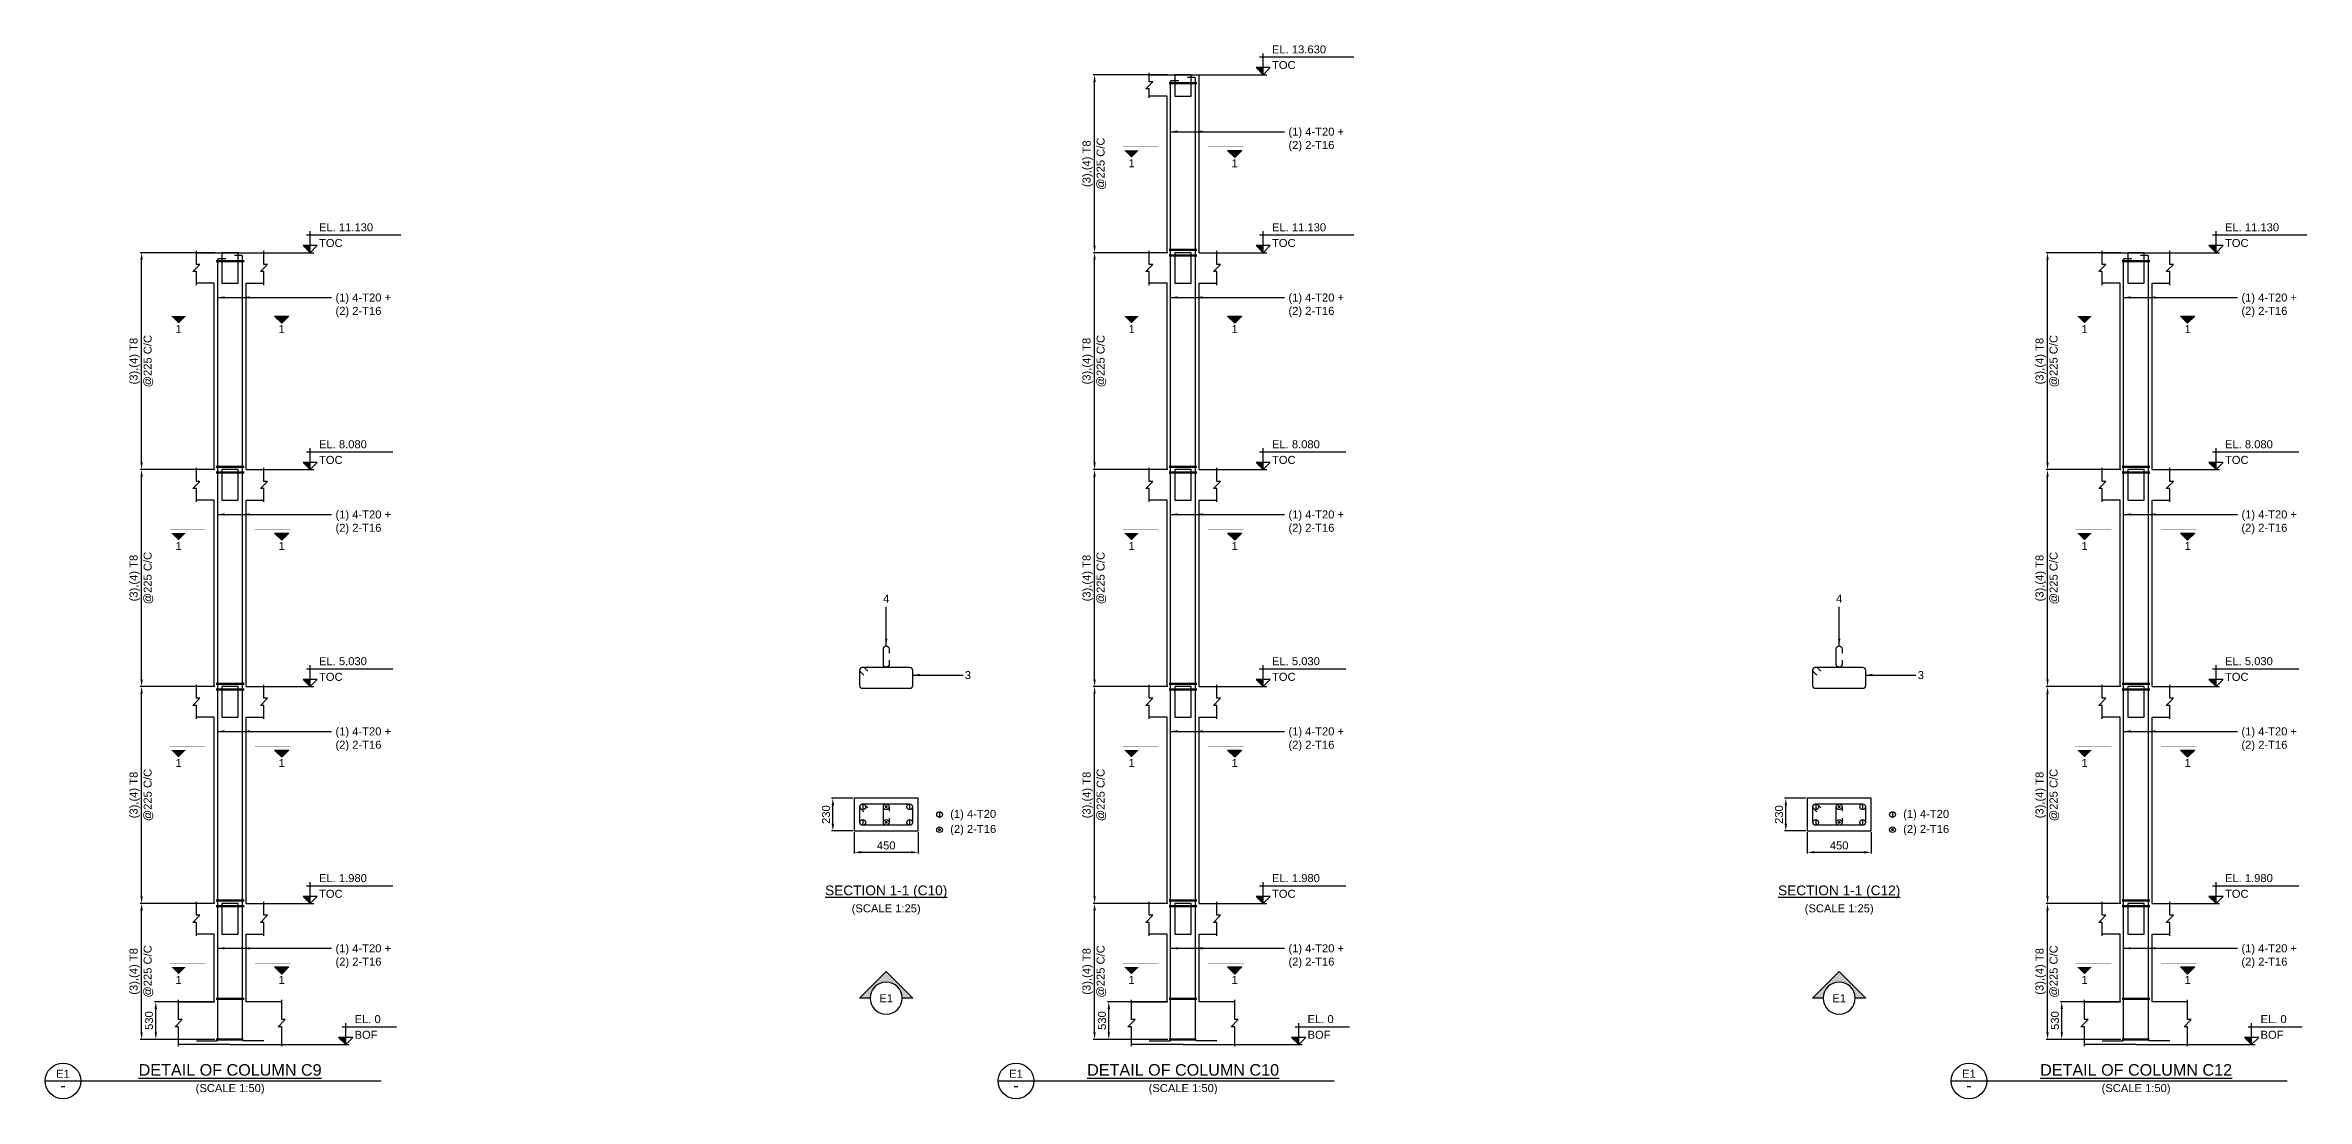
# Model space of a CAD drawing. Header units: inches. Extents: x 16610 to 272800, y -1525 to 29078.
# Drawn here: x 209200 to 272800, y -1525 to 28078 of the extents above; entities that cross this region are included whole.
import ezdxf
from ezdxf.enums import TextEntityAlignment as Align

# ---------------------------------------------------------------- set-up
doc = ezdxf.new("R2010")
doc.units = ezdxf.units.IN
doc.header["$MEASUREMENT"] = 0
doc.linetypes.add('SCHidden', pattern=[1000, 500, -500])
for name, color, linetype in [('colSectionMarkLayer', 5, 'Continuous'), ('Concrete Line', 2, 'Continuous'), ('Dim', 31, 'Continuous'), ('Hatch', 25, 'Continuous'), ('Labels', 4, 'Continuous'), ('Link', 225, 'Continuous'), ('Reinforcement', 130, 'Continuous'), ('Text', 31, 'Continuous'), ('Text_Scale', 31, 'Continuous')]:
    doc.layers.add(name, color=color, linetype=linetype)
doc.styles.add('SC-BBS1', font='SansSerif')
doc.styles.get("Standard").update_dxf_attribs({"font": 'txt.shx'})
doc.dimstyles.new('ColumnSch', dxfattribs={"dimtxt": 225, "dimasz": 200, "dimexe": 38, "dimexo": 38, "dimgap": 80, "dimtad": 1, "dimtoh": 1, "dimdec": 0, "dimzin": 0, "dimdsep": 46, "dimtxsty": 'SC-BBS1', "dimcen": 0.09, "dimclrd": 8, "dimclre": 8, "dimclrt": 31, "dimadec": 0, "dimazin": 0, "dimtfac": 1, "dimtdec": 0, "dimtix": 1, "dimtofl": 0, "dimtmove": 0, "dimatfit": 3, "dimfxl": 1, "dimtolj": 1, "dimtzin": 0, "dimarcsym": 0})
doc.dimstyles.get("Standard").update_dxf_attribs({"dimtxt": 0.18, "dimasz": 200, "dimexe": 0.18, "dimexo": 0.0625, "dimgap": 0.09, "dimtad": 0, "dimtih": 1, "dimtoh": 1, "dimdec": 4, "dimzin": 0, "dimdsep": 46, "dimtxsty": 'Standard', "dimcen": 0.09, "dimadec": 0, "dimazin": 0, "dimtfac": 1, "dimtdec": 4, "dimtofl": 0, "dimtmove": 0, "dimatfit": 3, "dimfxl": 1, "dimtolj": 1, "dimtzin": 0, "dimarcsym": 0})

# ---------------------------------------------------------------- blocks, each defined once
blk = doc.blocks.new('*D51')
at = {"color": 8, "linetype": 'ByBlock', "lineweight": -2}
for p, q in [((213972, 3962), (211872, 3962)), ((211910, 344), (211910, 3762)), ((213972, 144), (211872, 144))]:
    blk.add_line(p, q, dxfattribs=at)
at = {"color": 8}
for points in [[(211910, 3962), (211943, 3762), (211877, 3762)], [(211910, 144), (211877, 344), (211943, 344)]]:
    blk.add_solid(points, dxfattribs=at)
at = {"layer": 'DEFPOINTS', "color": 31}
for p in [(214010, 3962), (211910, 144), (214010, 144)]:
    blk.add_point(p, dxfattribs=at)
at = {"color": 31, "char_height": 225, "attachment_point": 5, "rotation": 90, "style": 'SC-BBS1'}
for s, insert in [('\\A1;(3),(4) T8', (211718, 2053)), ('\\A1;@225 C/C', (212102, 2053))]:
    blk.add_mtext(s, dxfattribs=dict(at, insert=insert))
blk = doc.blocks.new('*D52')
at = {"color": 8, "linetype": 'ByBlock', "lineweight": -2}
for p, q in [((213972, 1200), (212272, 1200)), ((212310, 344), (212310, 1000)), ((213972, 144), (212272, 144))]:
    blk.add_line(p, q, dxfattribs=at)
at = {"color": 8}
for points in [[(212310, 1200), (212343, 1000), (212277, 1000)], [(212310, 144), (212277, 344), (212343, 344)]]:
    blk.add_solid(points, dxfattribs=at)
at = {"layer": 'DEFPOINTS', "color": 31}
for p in [(214010, 1200), (212310, 144), (214010, 144)]:
    blk.add_point(p, dxfattribs=at)
at = {"color": 31, "insert": (212118, 672), "char_height": 225, "attachment_point": 5, "rotation": 90, "style": 'SC-BBS1'}
blk.add_mtext('\\A1;530', dxfattribs=at)
blk = doc.blocks.new('*D53')
at = {"color": 8, "linetype": 'ByBlock', "lineweight": -2}
for p, q in [((213972, 10058), (211872, 10058)), ((211910, 4162), (211910, 9858)), ((213972, 3962), (211872, 3962))]:
    blk.add_line(p, q, dxfattribs=at)
at = {"color": 8}
for points in [[(211910, 10058), (211943, 9858), (211877, 9858)], [(211910, 3962), (211877, 4162), (211943, 4162)]]:
    blk.add_solid(points, dxfattribs=at)
at = {"layer": 'DEFPOINTS', "color": 31}
for p in [(214010, 10058), (211910, 3962), (214010, 3962)]:
    blk.add_point(p, dxfattribs=at)
at = {"color": 31, "char_height": 225, "attachment_point": 5, "rotation": 90, "style": 'SC-BBS1'}
for s, insert in [('\\A1;(3),(4) T8', (211718, 7010)), ('\\A1;@225 C/C', (212102, 7010))]:
    blk.add_mtext(s, dxfattribs=dict(at, insert=insert))
blk = doc.blocks.new('*D54')
at = {"color": 8, "linetype": 'ByBlock', "lineweight": -2}
for p, q in [((213972, 16154), (211872, 16154)), ((211910, 10258), (211910, 15954)), ((213972, 10058), (211872, 10058))]:
    blk.add_line(p, q, dxfattribs=at)
at = {"color": 8}
for points in [[(211910, 16154), (211943, 15954), (211877, 15954)], [(211910, 10058), (211877, 10258), (211943, 10258)]]:
    blk.add_solid(points, dxfattribs=at)
at = {"layer": 'DEFPOINTS', "color": 31}
for p in [(214010, 16154), (211910, 10058), (214010, 10058)]:
    blk.add_point(p, dxfattribs=at)
at = {"color": 31, "char_height": 225, "attachment_point": 5, "rotation": 90, "style": 'SC-BBS1'}
for s, insert in [('\\A1;(3),(4) T8', (211718, 13106)), ('\\A1;@225 C/C', (212102, 13106))]:
    blk.add_mtext(s, dxfattribs=dict(at, insert=insert))
blk = doc.blocks.new('*D55')
at = {"color": 8, "linetype": 'ByBlock', "lineweight": -2}
for p, q in [((213972, 22250), (211872, 22250)), ((211910, 16354), (211910, 22050)), ((213972, 16154), (211872, 16154))]:
    blk.add_line(p, q, dxfattribs=at)
at = {"color": 8}
for points in [[(211910, 22250), (211943, 22050), (211877, 22050)], [(211910, 16154), (211877, 16354), (211943, 16354)]]:
    blk.add_solid(points, dxfattribs=at)
at = {"layer": 'DEFPOINTS', "color": 31}
for p in [(214010, 22250), (211910, 16154), (214010, 16154)]:
    blk.add_point(p, dxfattribs=at)
at = {"color": 31, "char_height": 225, "attachment_point": 5, "rotation": 90, "style": 'SC-BBS1'}
for s, insert in [('\\A1;(3),(4) T8', (211718, 19202)), ('\\A1;@225 C/C', (212102, 19202))]:
    blk.add_mtext(s, dxfattribs=dict(at, insert=insert))
blk = doc.blocks.new('*D58')
at = {"color": 8, "linetype": 'ByBlock', "lineweight": -2}
for p, q in [((240772, 3962), (238672, 3962)), ((238710, 344), (238710, 3762)), ((240772, 144), (238672, 144))]:
    blk.add_line(p, q, dxfattribs=at)
at = {"color": 8}
for points in [[(238710, 3962), (238743, 3762), (238677, 3762)], [(238710, 144), (238677, 344), (238743, 344)]]:
    blk.add_solid(points, dxfattribs=at)
at = {"layer": 'DEFPOINTS', "color": 31}
for p in [(240810, 3962), (238710, 144), (240810, 144)]:
    blk.add_point(p, dxfattribs=at)
at = {"color": 31, "char_height": 225, "attachment_point": 5, "rotation": 90, "style": 'SC-BBS1'}
for s, insert in [('\\A1;(3),(4) T8', (238518, 2053)), ('\\A1;@225 C/C', (238902, 2053))]:
    blk.add_mtext(s, dxfattribs=dict(at, insert=insert))
blk = doc.blocks.new('*D59')
at = {"color": 8, "linetype": 'ByBlock', "lineweight": -2}
for p, q in [((240772, 1200), (239072, 1200)), ((239110, 344), (239110, 1000)), ((240772, 144), (239072, 144))]:
    blk.add_line(p, q, dxfattribs=at)
at = {"color": 8}
for points in [[(239110, 1200), (239143, 1000), (239077, 1000)], [(239110, 144), (239077, 344), (239143, 344)]]:
    blk.add_solid(points, dxfattribs=at)
at = {"layer": 'DEFPOINTS', "color": 31}
for p in [(240810, 1200), (239110, 144), (240810, 144)]:
    blk.add_point(p, dxfattribs=at)
at = {"color": 31, "insert": (238918, 672), "char_height": 225, "attachment_point": 5, "rotation": 90, "style": 'SC-BBS1'}
blk.add_mtext('\\A1;530', dxfattribs=at)
blk = doc.blocks.new('*D60')
at = {"color": 8, "linetype": 'ByBlock', "lineweight": -2}
for p, q in [((240772, 10058), (238672, 10058)), ((238710, 4162), (238710, 9858)), ((240772, 3962), (238672, 3962))]:
    blk.add_line(p, q, dxfattribs=at)
at = {"color": 8}
for points in [[(238710, 10058), (238743, 9858), (238677, 9858)], [(238710, 3962), (238677, 4162), (238743, 4162)]]:
    blk.add_solid(points, dxfattribs=at)
at = {"layer": 'DEFPOINTS', "color": 31}
for p in [(240810, 10058), (238710, 3962), (240810, 3962)]:
    blk.add_point(p, dxfattribs=at)
at = {"color": 31, "char_height": 225, "attachment_point": 5, "rotation": 90, "style": 'SC-BBS1'}
for s, insert in [('\\A1;(3),(4) T8', (238518, 7010)), ('\\A1;@225 C/C', (238902, 7010))]:
    blk.add_mtext(s, dxfattribs=dict(at, insert=insert))
blk = doc.blocks.new('*D61')
at = {"color": 8, "linetype": 'ByBlock', "lineweight": -2}
for p, q in [((240772, 16154), (238672, 16154)), ((238710, 10258), (238710, 15954)), ((240772, 10058), (238672, 10058))]:
    blk.add_line(p, q, dxfattribs=at)
at = {"color": 8}
for points in [[(238710, 16154), (238743, 15954), (238677, 15954)], [(238710, 10058), (238677, 10258), (238743, 10258)]]:
    blk.add_solid(points, dxfattribs=at)
at = {"layer": 'DEFPOINTS', "color": 31}
for p in [(240810, 16154), (238710, 10058), (240810, 10058)]:
    blk.add_point(p, dxfattribs=at)
at = {"color": 31, "char_height": 225, "attachment_point": 5, "rotation": 90, "style": 'SC-BBS1'}
for s, insert in [('\\A1;(3),(4) T8', (238518, 13106)), ('\\A1;@225 C/C', (238902, 13106))]:
    blk.add_mtext(s, dxfattribs=dict(at, insert=insert))
blk = doc.blocks.new('*D62')
at = {"color": 8, "linetype": 'ByBlock', "lineweight": -2}
for p, q in [((240772, 22250), (238672, 22250)), ((238710, 16354), (238710, 22050)), ((240772, 16154), (238672, 16154))]:
    blk.add_line(p, q, dxfattribs=at)
at = {"color": 8}
for points in [[(238710, 22250), (238743, 22050), (238677, 22050)], [(238710, 16154), (238677, 16354), (238743, 16354)]]:
    blk.add_solid(points, dxfattribs=at)
at = {"layer": 'DEFPOINTS', "color": 31}
for p in [(240810, 22250), (238710, 16154), (240810, 16154)]:
    blk.add_point(p, dxfattribs=at)
at = {"color": 31, "char_height": 225, "attachment_point": 5, "rotation": 90, "style": 'SC-BBS1'}
for s, insert in [('\\A1;(3),(4) T8', (238518, 19202)), ('\\A1;@225 C/C', (238902, 19202))]:
    blk.add_mtext(s, dxfattribs=dict(at, insert=insert))
blk = doc.blocks.new('*D63')
at = {"color": 8, "linetype": 'ByBlock', "lineweight": -2}
for p, q in [((240772, 27250), (238672, 27250)), ((238710, 22450), (238710, 27050)), ((240772, 22250), (238672, 22250))]:
    blk.add_line(p, q, dxfattribs=at)
at = {"color": 8}
for points in [[(238710, 27250), (238743, 27050), (238677, 27050)], [(238710, 22250), (238677, 22450), (238743, 22450)]]:
    blk.add_solid(points, dxfattribs=at)
at = {"layer": 'DEFPOINTS', "color": 31}
for p in [(240810, 27250), (238710, 22250), (240810, 22250)]:
    blk.add_point(p, dxfattribs=at)
at = {"color": 31, "char_height": 225, "attachment_point": 5, "rotation": 90, "style": 'SC-BBS1'}
for s, insert in [('\\A1;@225 C/C', (238902, 24750)), ('\\A1;(3),(4) T8', (238518, 24750))]:
    blk.add_mtext(s, dxfattribs=dict(at, insert=insert))
blk = doc.blocks.new('*D64')
at = {"color": 8, "linetype": 'ByBlock', "lineweight": -2}
for p, q in [((231950, 5962), (231950, 5362)), ((233750, 5962), (233750, 5362)), ((232150, 5400), (233550, 5400))]:
    blk.add_line(p, q, dxfattribs=at)
at = {"color": 8}
for points in [[(231950, 5400), (232150, 5433), (232150, 5367)], [(233750, 5400), (233550, 5367), (233550, 5433)]]:
    blk.add_solid(points, dxfattribs=at)
at = {"layer": 'DEFPOINTS', "color": 31}
for p in [(231950, 6000), (233750, 6000), (231950, 5400)]:
    blk.add_point(p, dxfattribs=at)
at = {"color": 31, "insert": (232850, 5592), "char_height": 225, "attachment_point": 5, "style": 'SC-BBS1'}
blk.add_mtext('\\A1;450', dxfattribs=at)
blk = doc.blocks.new('*D65')
at = {"color": 8, "linetype": 'ByBlock', "lineweight": -2}
for p, q in [((231912, 6920), (231312, 6920)), ((231350, 6200), (231350, 6720)), ((231912, 6000), (231312, 6000))]:
    blk.add_line(p, q, dxfattribs=at)
at = {"color": 8}
for points in [[(231350, 6920), (231383, 6720), (231317, 6720)], [(231350, 6000), (231317, 6200), (231383, 6200)]]:
    blk.add_solid(points, dxfattribs=at)
at = {"layer": 'DEFPOINTS', "color": 31}
for p in [(231950, 6920), (231350, 6000), (231950, 6000)]:
    blk.add_point(p, dxfattribs=at)
at = {"color": 31, "insert": (231158, 6460), "char_height": 225, "attachment_point": 5, "rotation": 90, "style": 'SC-BBS1'}
blk.add_mtext('\\A1;230', dxfattribs=at)
blk = doc.blocks.new('*D66')
at = {"color": 8, "linetype": 'ByBlock', "lineweight": -2}
for p, q in [((267572, 3962), (265472, 3962)), ((265510, 344), (265510, 3762)), ((267572, 144), (265472, 144))]:
    blk.add_line(p, q, dxfattribs=at)
at = {"color": 8}
for points in [[(265510, 3962), (265543, 3762), (265477, 3762)], [(265510, 144), (265477, 344), (265543, 344)]]:
    blk.add_solid(points, dxfattribs=at)
at = {"layer": 'DEFPOINTS', "color": 31}
for p in [(267610, 3962), (265510, 144), (267610, 144)]:
    blk.add_point(p, dxfattribs=at)
at = {"color": 31, "char_height": 225, "attachment_point": 5, "rotation": 90, "style": 'SC-BBS1'}
for s, insert in [('\\A1;(3),(4) T8', (265318, 2053)), ('\\A1;@225 C/C', (265702, 2053))]:
    blk.add_mtext(s, dxfattribs=dict(at, insert=insert))
blk = doc.blocks.new('*D67')
at = {"color": 8, "linetype": 'ByBlock', "lineweight": -2}
for p, q in [((267572, 1200), (265872, 1200)), ((265910, 344), (265910, 1000)), ((267572, 144), (265872, 144))]:
    blk.add_line(p, q, dxfattribs=at)
at = {"color": 8}
for points in [[(265910, 1200), (265943, 1000), (265877, 1000)], [(265910, 144), (265877, 344), (265943, 344)]]:
    blk.add_solid(points, dxfattribs=at)
at = {"layer": 'DEFPOINTS', "color": 31}
for p in [(267610, 1200), (265910, 144), (267610, 144)]:
    blk.add_point(p, dxfattribs=at)
at = {"color": 31, "insert": (265718, 672), "char_height": 225, "attachment_point": 5, "rotation": 90, "style": 'SC-BBS1'}
blk.add_mtext('\\A1;530', dxfattribs=at)
blk = doc.blocks.new('*D68')
at = {"color": 8, "linetype": 'ByBlock', "lineweight": -2}
for p, q in [((267572, 10058), (265472, 10058)), ((265510, 4162), (265510, 9858)), ((267572, 3962), (265472, 3962))]:
    blk.add_line(p, q, dxfattribs=at)
at = {"color": 8}
for points in [[(265510, 10058), (265543, 9858), (265477, 9858)], [(265510, 3962), (265477, 4162), (265543, 4162)]]:
    blk.add_solid(points, dxfattribs=at)
at = {"layer": 'DEFPOINTS', "color": 31}
for p in [(267610, 10058), (265510, 3962), (267610, 3962)]:
    blk.add_point(p, dxfattribs=at)
at = {"color": 31, "char_height": 225, "attachment_point": 5, "rotation": 90, "style": 'SC-BBS1'}
for s, insert in [('\\A1;(3),(4) T8', (265318, 7010)), ('\\A1;@225 C/C', (265702, 7010))]:
    blk.add_mtext(s, dxfattribs=dict(at, insert=insert))
blk = doc.blocks.new('*D69')
at = {"color": 8, "linetype": 'ByBlock', "lineweight": -2}
for p, q in [((267572, 16154), (265472, 16154)), ((265510, 10258), (265510, 15954)), ((267572, 10058), (265472, 10058))]:
    blk.add_line(p, q, dxfattribs=at)
at = {"color": 8}
for points in [[(265510, 16154), (265543, 15954), (265477, 15954)], [(265510, 10058), (265477, 10258), (265543, 10258)]]:
    blk.add_solid(points, dxfattribs=at)
at = {"layer": 'DEFPOINTS', "color": 31}
for p in [(267610, 16154), (265510, 10058), (267610, 10058)]:
    blk.add_point(p, dxfattribs=at)
at = {"color": 31, "char_height": 225, "attachment_point": 5, "rotation": 90, "style": 'SC-BBS1'}
for s, insert in [('\\A1;(3),(4) T8', (265318, 13106)), ('\\A1;@225 C/C', (265702, 13106))]:
    blk.add_mtext(s, dxfattribs=dict(at, insert=insert))
blk = doc.blocks.new('*D70')
at = {"color": 8, "linetype": 'ByBlock', "lineweight": -2}
for p, q in [((267572, 22250), (265472, 22250)), ((265510, 16354), (265510, 22050)), ((267572, 16154), (265472, 16154))]:
    blk.add_line(p, q, dxfattribs=at)
at = {"color": 8}
for points in [[(265510, 22250), (265543, 22050), (265477, 22050)], [(265510, 16154), (265477, 16354), (265543, 16354)]]:
    blk.add_solid(points, dxfattribs=at)
at = {"layer": 'DEFPOINTS', "color": 31}
for p in [(267610, 22250), (265510, 16154), (267610, 16154)]:
    blk.add_point(p, dxfattribs=at)
at = {"color": 31, "char_height": 225, "attachment_point": 5, "rotation": 90, "style": 'SC-BBS1'}
for s, insert in [('\\A1;(3),(4) T8', (265318, 19202)), ('\\A1;@225 C/C', (265702, 19202))]:
    blk.add_mtext(s, dxfattribs=dict(at, insert=insert))
blk = doc.blocks.new('*D71')
at = {"color": 8, "linetype": 'ByBlock', "lineweight": -2}
for p, q in [((258750, 5962), (258750, 5362)), ((260550, 5962), (260550, 5362)), ((258950, 5400), (260350, 5400))]:
    blk.add_line(p, q, dxfattribs=at)
at = {"color": 8}
for points in [[(258750, 5400), (258950, 5433), (258950, 5367)], [(260550, 5400), (260350, 5367), (260350, 5433)]]:
    blk.add_solid(points, dxfattribs=at)
at = {"layer": 'DEFPOINTS', "color": 31}
for p in [(258750, 6000), (260550, 6000), (258750, 5400)]:
    blk.add_point(p, dxfattribs=at)
at = {"color": 31, "insert": (259650, 5592), "char_height": 225, "attachment_point": 5, "style": 'SC-BBS1'}
blk.add_mtext('\\A1;450', dxfattribs=at)
blk = doc.blocks.new('*D72')
at = {"color": 8, "linetype": 'ByBlock', "lineweight": -2}
for p, q in [((258712, 6920), (258112, 6920)), ((258150, 6200), (258150, 6720)), ((258712, 6000), (258112, 6000))]:
    blk.add_line(p, q, dxfattribs=at)
at = {"color": 8}
for points in [[(258150, 6920), (258183, 6720), (258117, 6720)], [(258150, 6000), (258117, 6200), (258183, 6200)]]:
    blk.add_solid(points, dxfattribs=at)
at = {"layer": 'DEFPOINTS', "color": 31}
for p in [(258750, 6920), (258150, 6000), (258750, 6000)]:
    blk.add_point(p, dxfattribs=at)
at = {"color": 31, "insert": (257958, 6460), "char_height": 225, "attachment_point": 5, "rotation": 90, "style": 'SC-BBS1'}
blk.add_mtext('\\A1;230', dxfattribs=at)

msp = doc.modelspace()

# ---------------------------------------------------------------- hatches: boundary and pattern name
at = {"layer": 'Hatch'}
for points in [[(243450, 27250), (243450, 27450), (243250, 27450)], [(239550, 25125), (239750, 24925), (239950, 25125), (239550, 25125)], [(242850, 25125), (242650, 24925), (242450, 25125), (242850, 25125)], [(216650, 22250), (216650, 22450), (216450, 22450)], [(243450, 22250), (243450, 22450), (243250, 22450)], [(270250, 22250), (270250, 22450), (270050, 22450)], [(212750, 20465), (212950, 20265), (213150, 20465), (212750, 20465)], [(216050, 20465), (215850, 20265), (215650, 20465), (216050, 20465)], [(239550, 20465), (239750, 20265), (239950, 20465), (239550, 20465)], [(242850, 20465), (242650, 20265), (242450, 20465), (242850, 20465)], [(266350, 20465), (266550, 20265), (266750, 20465), (266350, 20465)], [(269650, 20465), (269450, 20265), (269250, 20465), (269650, 20465)], [(216650, 16154), (216650, 16354), (216450, 16354)], [(243450, 16154), (243450, 16354), (243250, 16354)], [(270250, 16154), (270250, 16354), (270050, 16354)], [(212750, 14369), (212950, 14169), (213150, 14369), (212750, 14369)], [(216050, 14369), (215850, 14169), (215650, 14369), (216050, 14369)], [(239550, 14369), (239750, 14169), (239950, 14369), (239550, 14369)], [(242850, 14369), (242650, 14169), (242450, 14369), (242850, 14369)], [(266350, 14369), (266550, 14169), (266750, 14369), (266350, 14369)], [(269650, 14369), (269450, 14169), (269250, 14369), (269650, 14369)], [(216650, 10058), (216650, 10258), (216450, 10258)], [(243450, 10058), (243450, 10258), (243250, 10258)], [(270250, 10058), (270250, 10258), (270050, 10258)], [(212750, 8273), (212950, 8073), (213150, 8273), (212750, 8273)], [(216050, 8273), (215850, 8073), (215650, 8273), (216050, 8273)], [(239550, 8273), (239750, 8073), (239950, 8273), (239550, 8273)], [(242850, 8273), (242650, 8073), (242450, 8273), (242850, 8273)], [(266350, 8273), (266550, 8073), (266750, 8273), (266350, 8273)], [(269650, 8273), (269450, 8073), (269250, 8273), (269650, 8273)], [(216650, 3962), (216650, 4162), (216450, 4162)], [(243450, 3962), (243450, 4162), (243250, 4162)], [(270250, 3962), (270250, 4162), (270050, 4162)], [(212750, 2177), (212950, 1977), (213150, 2177), (212750, 2177)], [(216050, 2177), (215850, 1977), (215650, 2177), (216050, 2177)], [(239550, 2177), (239750, 1977), (239950, 2177), (239550, 2177)], [(242850, 2177), (242650, 1977), (242450, 2177), (242850, 2177)], [(266350, 2177), (266550, 1977), (266750, 2177), (266350, 2177)], [(269650, 2177), (269450, 1977), (269250, 2177), (269650, 2177)], [(217650, 0), (217650, 200), (217450, 200)], [(244450, 0), (244450, 200), (244250, 200)], [(271250, 0), (271250, 200), (271050, 200)]]:
    msp.add_hatch(color=256, dxfattribs=at).paths.add_polyline_path(points, flags=0)
h = msp.add_hatch(color=256, dxfattribs=at)
edge = h.paths.add_edge_path(flags=16)
edge.add_line((232400, 1300), (232100, 1300))
edge.add_line((232100, 1300), (232850, 2050))
edge.add_line((232850, 2050), (233600, 1300))
edge.add_line((233600, 1300), (233300, 1300))
edge.add_arc((232850, 1300), 450, 0, 180)
h = msp.add_hatch(color=256, dxfattribs=at)
edge = h.paths.add_edge_path(flags=16)
edge.add_line((259200, 1300), (258900, 1300))
edge.add_line((258900, 1300), (259650, 2050))
edge.add_line((259650, 2050), (260400, 1300))
edge.add_line((260400, 1300), (260100, 1300))
edge.add_arc((259650, 1300), 450, 0, 180)

# ---------------------------------------------------------------- linework, layer by layer
at = {"lineweight": 50}
for p, q in [((240810, 27010), (241590, 27010)), ((240810, 22330), (241590, 22330)), ((214010, 22010), (214790, 22010)), ((240810, 22170), (241590, 22170)), ((267610, 22010), (268390, 22010)), ((214010, 16234), (214790, 16234)), ((214010, 16074), (214790, 16074)), ((240810, 16234), (241590, 16234)), ((240810, 16074), (241590, 16074)), ((267610, 16234), (268390, 16234)), ((267610, 16074), (268390, 16074)), ((214010, 10138), (214790, 10138)), ((214010, 9978), (214790, 9978)), ((240810, 10138), (241590, 10138)), ((240810, 9978), (241590, 9978)), ((267610, 10138), (268390, 10138)), ((267610, 9978), (268390, 9978)), ((214010, 4042), (214790, 4042)), ((214010, 3882), (214790, 3882)), ((240810, 4042), (241590, 4042)), ((240810, 3882), (241590, 3882)), ((267610, 4042), (268390, 4042)), ((267610, 3882), (268390, 3882)), ((214010, 1280), (214790, 1280)), ((240810, 1280), (241590, 1280)), ((267610, 1280), (268390, 1280)), ((214010, 144), (214770, 144)), ((240810, 144), (241570, 144)), ((267610, 144), (268370, 144))]:
    msp.add_line(p, q, dxfattribs=at)
at = {"layer": 'colSectionMarkLayer'}
for p, q in [((243350, 27750), (246000, 27750)), ((243450, 27250), (243450, 27850)), ((241650, 27250), (243550, 27250)), ((216550, 22750), (219200, 22750)), ((216650, 22250), (216650, 22850)), ((243350, 22750), (246000, 22750)), ((243450, 22250), (243450, 22850)), ((270150, 22750), (272800, 22750)), ((270250, 22250), (270250, 22850)), ((214850, 22250), (216750, 22250)), ((241650, 22250), (243550, 22250)), ((268450, 22250), (270350, 22250)), ((216550, 16654), (218975, 16654)), ((216650, 16154), (216650, 16754)), ((243350, 16654), (245775, 16654)), ((243450, 16154), (243450, 16754)), ((270150, 16654), (272575, 16654)), ((270250, 16154), (270250, 16754)), ((214850, 16154), (216750, 16154)), ((241650, 16154), (243550, 16154)), ((268450, 16154), (270350, 16154)), ((216550, 10558), (218975, 10558)), ((216650, 10058), (216650, 10658)), ((243350, 10558), (245775, 10558)), ((243450, 10058), (243450, 10658)), ((270150, 10558), (272575, 10558)), ((270250, 10058), (270250, 10658)), ((214850, 10058), (216750, 10058)), ((241650, 10058), (243550, 10058)), ((268450, 10058), (270350, 10058)), ((216550, 4462), (218975, 4462)), ((216650, 3962), (216650, 4562)), ((243350, 4462), (245775, 4462)), ((243450, 3962), (243450, 4562)), ((270150, 4462), (272575, 4462)), ((270250, 3962), (270250, 4562)), ((214850, 3962), (216750, 3962)), ((241650, 3962), (243550, 3962)), ((268450, 3962), (270350, 3962)), ((215850, 0), (217750, 0)), ((217550, 500), (219075, 500)), ((217650, 0), (217650, 600)), ((242650, 0), (244550, 0)), ((244350, 500), (245875, 500)), ((244450, 0), (244450, 600)), ((269450, 0), (271350, 0)), ((271150, 500), (272675, 500)), ((271250, 0), (271250, 600)), ((209200, -1025), (218650, -1025)), ((236000, -1025), (245450, -1025)), ((262800, -1025), (272250, -1025))]:
    msp.add_line(p, q, dxfattribs=at)
for points in [[(243450, 27250), (243650, 27450), (243250, 27450)], [(216650, 22250), (216850, 22450), (216450, 22450)], [(243450, 22250), (243650, 22450), (243250, 22450)], [(270250, 22250), (270450, 22450), (270050, 22450)], [(216650, 16154), (216850, 16354), (216450, 16354)], [(243450, 16154), (243650, 16354), (243250, 16354)], [(270250, 16154), (270450, 16354), (270050, 16354)], [(216650, 10058), (216850, 10258), (216450, 10258)], [(243450, 10058), (243650, 10258), (243250, 10258)], [(270250, 10058), (270450, 10258), (270050, 10258)], [(216650, 3962), (216850, 4162), (216450, 4162)], [(243450, 3962), (243650, 4162), (243250, 4162)], [(270250, 3962), (270450, 4162), (270050, 4162)], [(217650, 0), (217850, 200), (217450, 200)], [(244450, 0), (244650, 200), (244250, 200)], [(271250, 0), (271450, 200), (271050, 200)]]:
    msp.add_lwpolyline(points, close=True, dxfattribs=at)
at = {"layer": 'colSectionMarkLayer', "const_width": 5}
for points in [[(240500, 25225), (239500, 25225)], [(239550, 25125), (239750, 24925), (239950, 25125), (239550, 25125)], [(241900, 25225), (242900, 25225)], [(213700, 20565), (212700, 20565)], [(212750, 20465), (212950, 20265), (213150, 20465), (212750, 20465)], [(215100, 20565), (216100, 20565)], [(240500, 20565), (239500, 20565)], [(239550, 20465), (239750, 20265), (239950, 20465), (239550, 20465)], [(241900, 20565), (242900, 20565)], [(267300, 20565), (266300, 20565)], [(266350, 20465), (266550, 20265), (266750, 20465), (266350, 20465)], [(268700, 20565), (269700, 20565)], [(213700, 14469), (212700, 14469)], [(212750, 14369), (212950, 14169), (213150, 14369), (212750, 14369)], [(215100, 14469), (216100, 14469)], [(240500, 14469), (239500, 14469)], [(239550, 14369), (239750, 14169), (239950, 14369), (239550, 14369)], [(241900, 14469), (242900, 14469)], [(267300, 14469), (266300, 14469)], [(266350, 14369), (266550, 14169), (266750, 14369), (266350, 14369)], [(268700, 14469), (269700, 14469)], [(213700, 8373), (212700, 8373)], [(212750, 8273), (212950, 8073), (213150, 8273), (212750, 8273)], [(215100, 8373), (216100, 8373)], [(240500, 8373), (239500, 8373)], [(239550, 8273), (239750, 8073), (239950, 8273), (239550, 8273)], [(241900, 8373), (242900, 8373)], [(267300, 8373), (266300, 8373)], [(266350, 8273), (266550, 8073), (266750, 8273), (266350, 8273)], [(268700, 8373), (269700, 8373)], [(213700, 2277), (212700, 2277)], [(212750, 2177), (212950, 1977), (213150, 2177), (212750, 2177)], [(215100, 2277), (216100, 2277)], [(240500, 2277), (239500, 2277)], [(239550, 2177), (239750, 1977), (239950, 2177), (239550, 2177)], [(241900, 2277), (242900, 2277)], [(267300, 2277), (266300, 2277)], [(266350, 2177), (266550, 1977), (266750, 2177), (266350, 2177)], [(268700, 2277), (269700, 2277)]]:
    msp.add_lwpolyline(points, dxfattribs=at)
at = {"layer": 'colSectionMarkLayer'}
for points in [[(242850, 25125), (242650, 24925), (242450, 25125), (242850, 25125)], [(216050, 20465), (215850, 20265), (215650, 20465), (216050, 20465)], [(242850, 20465), (242650, 20265), (242450, 20465), (242850, 20465)], [(269650, 20465), (269450, 20265), (269250, 20465), (269650, 20465)], [(216050, 14369), (215850, 14169), (215650, 14369), (216050, 14369)], [(242850, 14369), (242650, 14169), (242450, 14369), (242850, 14369)], [(269650, 14369), (269450, 14169), (269250, 14369), (269650, 14369)], [(216050, 8273), (215850, 8073), (215650, 8273), (216050, 8273)], [(242850, 8273), (242650, 8073), (242450, 8273), (242850, 8273)], [(269650, 8273), (269450, 8073), (269250, 8273), (269650, 8273)], [(216050, 2177), (215850, 1977), (215650, 2177), (216050, 2177)], [(242850, 2177), (242650, 1977), (242450, 2177), (242850, 2177)], [(269650, 2177), (269450, 1977), (269250, 2177), (269650, 2177)]]:
    msp.add_lwpolyline(points, dxfattribs=at)
for points in [[(232400, 1300), (232100, 1300), (232850, 2050), (233600, 1300), (233300, 1300, 1), (232400, 1300, 1), (233300, 1300)], [(259200, 1300), (258900, 1300), (259650, 2050), (260400, 1300), (260100, 1300, 1), (259200, 1300, 1), (260100, 1300)]]:
    msp.add_lwpolyline(points, format="xyb", dxfattribs=at)
for centre in [(209700, -1025), (236500, -1025), (263300, -1025)]:
    msp.add_circle(centre, 500, dxfattribs=at)
at = {"layer": 'Concrete Line'}
for p, q in [((240250, 27250), (241650, 27250)), ((241650, 22250), (241650, 27250)), ((240750, 26650), (240250, 26650)), ((240750, 22250), (240750, 26650)), ((213450, 22250), (215350, 22250)), ((240750, 22250), (240250, 22250)), ((240750, 22250), (240750, 22250)), ((240750, 22250), (240750, 22250)), ((241650, 22250), (241650, 22250)), ((241650, 22250), (241650, 22250)), ((241650, 22250), (242150, 22250)), ((267050, 22250), (268950, 22250)), ((213950, 21390), (213450, 21390)), ((213950, 16154), (213950, 21390)), ((214850, 16154), (214850, 21390)), ((214850, 21390), (215350, 21390)), ((240750, 21390), (240250, 21390)), ((240750, 16154), (240750, 21390)), ((241650, 16154), (241650, 21390)), ((241650, 21390), (242150, 21390)), ((267550, 21390), (267050, 21390)), ((267550, 16154), (267550, 21390)), ((268450, 16154), (268450, 21390)), ((268450, 21390), (268950, 21390)), ((213950, 16154), (213450, 16154)), ((213950, 16154), (213950, 16154)), ((213950, 16154), (213950, 16154)), ((214850, 16154), (214850, 16154)), ((214850, 16154), (214850, 16154)), ((214850, 16154), (215350, 16154)), ((240750, 16154), (240250, 16154)), ((240750, 16154), (240750, 16154)), ((240750, 16154), (240750, 16154)), ((241650, 16154), (241650, 16154)), ((241650, 16154), (241650, 16154)), ((241650, 16154), (242150, 16154)), ((267550, 16154), (267050, 16154)), ((267550, 16154), (267550, 16154)), ((267550, 16154), (267550, 16154)), ((268450, 16154), (268450, 16154)), ((268450, 16154), (268450, 16154)), ((268450, 16154), (268950, 16154)), ((213950, 15294), (213450, 15294)), ((213950, 10058), (213950, 15294)), ((214850, 10058), (214850, 15294)), ((214850, 15294), (215350, 15294)), ((240750, 15294), (240250, 15294)), ((240750, 10058), (240750, 15294)), ((241650, 10058), (241650, 15294)), ((241650, 15294), (242150, 15294)), ((267550, 15294), (267050, 15294)), ((267550, 10058), (267550, 15294)), ((268450, 10058), (268450, 15294)), ((268450, 15294), (268950, 15294)), ((213950, 10058), (213450, 10058)), ((213950, 10058), (213950, 10058)), ((213950, 10058), (213950, 10058)), ((214850, 10058), (214850, 10058)), ((214850, 10058), (214850, 10058)), ((214850, 10058), (215350, 10058)), ((240750, 10058), (240250, 10058)), ((240750, 10058), (240750, 10058)), ((240750, 10058), (240750, 10058)), ((241650, 10058), (241650, 10058)), ((241650, 10058), (241650, 10058)), ((241650, 10058), (242150, 10058)), ((267550, 10058), (267050, 10058)), ((267550, 10058), (267550, 10058)), ((267550, 10058), (267550, 10058)), ((268450, 10058), (268450, 10058)), ((268450, 10058), (268450, 10058)), ((268450, 10058), (268950, 10058)), ((213950, 9198), (213450, 9198)), ((213950, 3962), (213950, 9198)), ((214850, 3962), (214850, 9198)), ((214850, 9198), (215350, 9198)), ((240750, 9198), (240250, 9198)), ((240750, 3962), (240750, 9198)), ((241650, 3962), (241650, 9198)), ((241650, 9198), (242150, 9198)), ((267550, 9198), (267050, 9198)), ((267550, 3962), (267550, 9198)), ((268450, 3962), (268450, 9198)), ((268450, 9198), (268950, 9198)), ((213950, 3962), (213450, 3962)), ((213950, 3962), (213950, 3962)), ((213950, 3962), (213950, 3962)), ((214850, 3962), (214850, 3962)), ((214850, 3962), (214850, 3962)), ((214850, 3962), (215350, 3962)), ((240750, 3962), (240250, 3962)), ((240750, 3962), (240750, 3962)), ((240750, 3962), (240750, 3962)), ((241650, 3962), (241650, 3962)), ((241650, 3962), (241650, 3962)), ((241650, 3962), (242150, 3962)), ((267550, 3962), (267050, 3962)), ((267550, 3962), (267550, 3962)), ((267550, 3962), (267550, 3962)), ((268450, 3962), (268450, 3962)), ((268450, 3962), (268450, 3962)), ((268450, 3962), (268950, 3962)), ((213950, 3102), (213450, 3102)), ((213950, 1200), (213950, 3102)), ((214850, 1200), (214850, 3102)), ((214850, 3102), (215350, 3102)), ((240750, 3102), (240250, 3102)), ((240750, 1200), (240750, 3102)), ((241650, 1200), (241650, 3102)), ((241650, 3102), (242150, 3102)), ((267550, 3102), (267050, 3102)), ((267550, 1200), (267550, 3102)), ((268450, 1200), (268450, 3102)), ((268450, 3102), (268950, 3102)), ((212950, 1200), (213950, 1200)), ((215850, 1200), (214850, 1200)), ((215850, 1200), (214850, 1200)), ((239750, 1200), (240750, 1200)), ((242650, 1200), (241650, 1200)), ((242650, 1200), (241650, 1200)), ((266550, 1200), (267550, 1200)), ((269450, 1200), (268450, 1200)), ((269450, 1200), (268450, 1200)), ((214400, 0), (212950, 0)), ((214400, 0), (215850, 0)), ((241200, 0), (239750, 0)), ((241200, 0), (242650, 0)), ((268000, 0), (266550, 0)), ((268000, 0), (269450, 0))]:
    msp.add_line(p, q, dxfattribs=at)
for points in [[(240250, 26600), (240250, 26850), (240150, 26850), (240350, 27050), (240250, 27050), (240250, 27300)], [(213450, 21340), (213450, 21720), (213350, 21720), (213550, 21920), (213450, 21920), (213450, 22300)], [(215350, 21340), (215350, 21720), (215250, 21720), (215450, 21920), (215350, 21920), (215350, 22300)], [(240250, 21340), (240250, 21720), (240150, 21720), (240350, 21920), (240250, 21920), (240250, 22300)], [(242150, 21340), (242150, 21720), (242050, 21720), (242250, 21920), (242150, 21920), (242150, 22300)], [(267050, 21340), (267050, 21720), (266950, 21720), (267150, 21920), (267050, 21920), (267050, 22300)], [(268950, 21340), (268950, 21720), (268850, 21720), (269050, 21920), (268950, 21920), (268950, 22300)], [(213450, 15244), (213450, 15624), (213350, 15624), (213550, 15824), (213450, 15824), (213450, 16204)], [(215350, 15244), (215350, 15624), (215250, 15624), (215450, 15824), (215350, 15824), (215350, 16204)], [(240250, 15244), (240250, 15624), (240150, 15624), (240350, 15824), (240250, 15824), (240250, 16204)], [(242150, 15244), (242150, 15624), (242050, 15624), (242250, 15824), (242150, 15824), (242150, 16204)], [(267050, 15244), (267050, 15624), (266950, 15624), (267150, 15824), (267050, 15824), (267050, 16204)], [(268950, 15244), (268950, 15624), (268850, 15624), (269050, 15824), (268950, 15824), (268950, 16204)], [(213450, 9148), (213450, 9528), (213350, 9528), (213550, 9728), (213450, 9728), (213450, 10108)], [(215350, 9148), (215350, 9528), (215250, 9528), (215450, 9728), (215350, 9728), (215350, 10108)], [(240250, 9148), (240250, 9528), (240150, 9528), (240350, 9728), (240250, 9728), (240250, 10108)], [(242150, 9148), (242150, 9528), (242050, 9528), (242250, 9728), (242150, 9728), (242150, 10108)], [(267050, 9148), (267050, 9528), (266950, 9528), (267150, 9728), (267050, 9728), (267050, 10108)], [(268950, 9148), (268950, 9528), (268850, 9528), (269050, 9728), (268950, 9728), (268950, 10108)], [(213450, 3052), (213450, 3432), (213350, 3432), (213550, 3632), (213450, 3632), (213450, 4012)], [(215350, 3052), (215350, 3432), (215250, 3432), (215450, 3632), (215350, 3632), (215350, 4012)], [(240250, 3052), (240250, 3432), (240150, 3432), (240350, 3632), (240250, 3632), (240250, 4012)], [(242150, 3052), (242150, 3432), (242050, 3432), (242250, 3632), (242150, 3632), (242150, 4012)], [(267050, 3052), (267050, 3432), (266950, 3432), (267150, 3632), (267050, 3632), (267050, 4012)], [(268950, 3052), (268950, 3432), (268850, 3432), (269050, 3632), (268950, 3632), (268950, 4012)], [(212950, -50), (212950, 500), (212850, 500), (213050, 700), (212950, 700), (212950, 1250)], [(215850, -50), (215850, 500), (215750, 500), (215950, 700), (215850, 700), (215850, 1250)], [(239750, -50), (239750, 500), (239650, 500), (239850, 700), (239750, 700), (239750, 1250)], [(242650, -50), (242650, 500), (242550, 500), (242750, 700), (242650, 700), (242650, 1250)], [(266550, -50), (266550, 500), (266450, 500), (266650, 700), (266550, 700), (266550, 1250)], [(269450, -50), (269450, 500), (269350, 500), (269550, 700), (269450, 700), (269450, 1250)]]:
    msp.add_lwpolyline(points, dxfattribs=at)
for points in [[(240970, 27250), (240970, 26650), (241430, 26650), (241430, 27250)], [(214170, 22250), (214170, 21390), (214630, 21390), (214630, 22250)], [(240970, 22250), (240970, 21390), (241430, 21390), (241430, 22250)], [(267770, 22250), (267770, 21390), (268230, 21390), (268230, 22250)], [(214170, 16154), (214170, 15294), (214630, 15294), (214630, 16154)], [(240970, 16154), (240970, 15294), (241430, 15294), (241430, 16154)], [(267770, 16154), (267770, 15294), (268230, 15294), (268230, 16154)], [(214170, 10058), (214170, 9198), (214630, 9198), (214630, 10058)], [(240970, 10058), (240970, 9198), (241430, 9198), (241430, 10058)], [(267770, 10058), (267770, 9198), (268230, 9198), (268230, 10058)], [(231950, 6000), (233750, 6000), (233750, 6000), (233750, 6920), (233750, 6920), (231950, 6920), (231950, 6920), (231950, 6000)], [(258750, 6000), (260550, 6000), (260550, 6000), (260550, 6920), (260550, 6920), (258750, 6920), (258750, 6920), (258750, 6000)], [(214170, 3962), (214170, 3102), (214630, 3102), (214630, 3962)], [(240970, 3962), (240970, 3102), (241430, 3102), (241430, 3962)], [(267770, 3962), (267770, 3102), (268230, 3102), (268230, 3962)]]:
    msp.add_lwpolyline(points, close=True, dxfattribs=at)
at = {"layer": 'Concrete Line', "linetype": 'SCHidden', "ltscale": 0.3}
for points in [[(214170, 22250), (214170, 21390), (214630, 21390), (214630, 22250)], [(267770, 22250), (267770, 21390), (268230, 21390), (268230, 22250)], [(214170, 16154), (214170, 15294), (214630, 15294), (214630, 16154)], [(267770, 16154), (267770, 15294), (268230, 15294), (268230, 16154)], [(214170, 10058), (214170, 9198), (214630, 9198), (214630, 10058)], [(267770, 10058), (267770, 9198), (268230, 9198), (268230, 10058)], [(214170, 3962), (214170, 3102), (214630, 3102), (214630, 3962)], [(267770, 3962), (267770, 3102), (268230, 3102), (268230, 3962)]]:
    msp.add_lwpolyline(points, close=True, dxfattribs=at)
at = {"layer": 'Link'}
for points in [[(232930, 10800), (232930, 10680, -1), (232770, 10680), (232770, 11120, -1), (232930, 11120), (232930, 11000)], [(259730, 10800), (259730, 10680, -1), (259570, 10680), (259570, 11120, -1), (259730, 11120), (259730, 11000)], [(232218.3, 10378.6), (232133.4, 10463.4, -0.668178), (232190, 10600), (233510, 10600, -0.4142136), (233590, 10520), (233590, 10080, -0.4142136), (233510, 10000), (232190, 10000, -0.4142136), (232110, 10080), (232110, 10520, -0.6681793), (232246.6, 10576.6), (232331.4, 10491.7)], [(259018.3, 10378.6), (258933.4, 10463.4, -0.668178), (258990, 10600), (260310, 10600, -0.4142136), (260390, 10520), (260390, 10080, -0.4142136), (260310, 10000), (258990, 10000, -0.4142136), (258910, 10080), (258910, 10520, -0.6681793), (259046.6, 10576.6), (259131.4, 10491.7)], [(232218.3, 6538.6), (232133.4, 6623.4, -0.668178), (232190, 6760), (233510, 6760, -0.4142136), (233590, 6680), (233590, 6240, -0.4142136), (233510, 6160), (232190, 6160, -0.4142136), (232110, 6240), (232110, 6680, -0.6681793), (232246.6, 6736.6), (232331.4, 6651.7)], [(232930, 6360), (232930, 6240, -1), (232770, 6240), (232770, 6680, -1), (232930, 6680), (232930, 6560)], [(259018.3, 6538.6), (258933.4, 6623.4, -0.668178), (258990, 6760), (260310, 6760, -0.4142136), (260390, 6680), (260390, 6240, -0.4142136), (260310, 6160), (258990, 6160, -0.4142136), (258910, 6240), (258910, 6680, -0.6681793), (259046.6, 6736.6), (259131.4, 6651.7)], [(259730, 6360), (259730, 6240, -1), (259570, 6240), (259570, 6680, -1), (259730, 6680), (259730, 6560)]]:
    msp.add_lwpolyline(points, format="xyb", dxfattribs=at)
at = {"layer": 'Reinforcement', "lineweight": 25}
for points in [[(240850, 22290), (240850, 24450), (240850, 24990), (240850, 27060, -0.4142136), (240880, 27090), (241080, 27090)], [(241550, 24450), (241550, 26178), (241550, 26718), (241550, 27140, 0.4142136), (241520, 27170), (241320, 27170)], [(214050, 16612), (214050, 18772), (214050, 19312), (214050, 22060, -0.4142136), (214080, 22090), (214280, 22090)], [(214750, 18772), (214750, 20500), (214750, 21040), (214750, 22140, 0.4142136), (214720, 22170), (214520, 22170)], [(267650, 16612), (267650, 18772), (267650, 19312), (267650, 22060, -0.4142136), (267680, 22090), (267880, 22090)], [(268350, 18772), (268350, 20500), (268350, 21040), (268350, 22140, 0.4142136), (268320, 22170), (268120, 22170)], [(215350, 100), (214780, 100, -0.4142136), (214750, 130), (214750, 8308)], [(242150, 100), (241580, 100, -0.4142136), (241550, 130), (241550, 8308)], [(268950, 100), (268380, 100, -0.4142136), (268350, 130), (268350, 8308)], [(213450, 100), (214020, 100, 0.4142136), (214050, 130), (214050, 6580)], [(240250, 100), (240820, 100, 0.4142136), (240850, 130), (240850, 6580)], [(267050, 100), (267620, 100, 0.4142136), (267650, 130), (267650, 6580)]]:
    msp.add_lwpolyline(points, format="xyb", dxfattribs=at)
for points in [[(241550, 18772), (241550, 20500), (241550, 21040), (241550, 26178)], [(240850, 16612), (240850, 18772), (240850, 19312), (240850, 24450)], [(214750, 12676), (214750, 14404), (214750, 14944), (214750, 20500)], [(241550, 12676), (241550, 14404), (241550, 14944), (241550, 20500)], [(268350, 12676), (268350, 14404), (268350, 14944), (268350, 20500)], [(214050, 10516), (214050, 12676), (214050, 13216), (214050, 18772)], [(240850, 10516), (240850, 12676), (240850, 13216), (240850, 18772)], [(267650, 10516), (267650, 12676), (267650, 13216), (267650, 18772)], [(214750, 6580), (214750, 8308), (214750, 8848), (214750, 14404)], [(241550, 6580), (241550, 8308), (241550, 8848), (241550, 14404)], [(268350, 6580), (268350, 8308), (268350, 8848), (268350, 14404)], [(214050, 4420), (214050, 6580), (214050, 7120), (214050, 12676)], [(240850, 4420), (240850, 6580), (240850, 7120), (240850, 12676)], [(267650, 4420), (267650, 6580), (267650, 7120), (267650, 12676)]]:
    msp.add_lwpolyline(points, dxfattribs=at)
at = {"layer": 'Reinforcement', "color": 130}
for points in [[(232190, 6760), (232190, 6600)], [(233510, 6760), (233510, 6600)], [(234350, 6540), (234350, 6380)], [(258990, 6760), (258990, 6600)], [(260310, 6760), (260310, 6600)], [(261150, 6540), (261150, 6380)], [(232190, 6320), (232190, 6160)], [(233510, 6320), (233510, 6160)], [(258990, 6320), (258990, 6160)], [(260310, 6320), (260310, 6160)]]:
    msp.add_lwpolyline(points, dxfattribs=at)
at = {"layer": 'Reinforcement', "color": 130, "const_width": 40}
for points in [[(232830, 6680, 1), (232870, 6680, 1)], [(259630, 6680, 1), (259670, 6680, 1)], [(232830, 6240, 1), (232870, 6240, 1)], [(234330, 6035, 1), (234370, 6035, 1)], [(259630, 6240, 1), (259670, 6240, 1)], [(261130, 6035, 1), (261170, 6035, 1)]]:
    msp.add_lwpolyline(points, format="xyb", close=True, dxfattribs=at)
at = {"layer": 'Reinforcement', "color": 130}
for centre in [(232190, 6680), (232850, 6680), (233510, 6680), (234350, 6460), (258990, 6680), (259650, 6680), (260310, 6680), (261150, 6460), (232190, 6240), (232850, 6240), (233510, 6240), (234350, 6035), (258990, 6240), (259650, 6240), (260310, 6240), (261150, 6035)]:
    msp.add_circle(centre, 80, dxfattribs=at)

# ---------------------------------------------------------------- texts
at = {"layer": 'colSectionMarkLayer', "style": 'SC-BBS1'}
for p in [(239750, 24875), (242650, 24875), (212950, 20215), (215850, 20215), (239750, 20215), (242650, 20215), (266550, 20215), (269450, 20215), (212950, 14119), (215850, 14119), (239750, 14119), (242650, 14119), (266550, 14119), (269450, 14119), (212950, 8023), (215850, 8023), (239750, 8023), (242650, 8023), (266550, 8023), (269450, 8023), (212950, 1927), (215850, 1927), (239750, 1927), (242650, 1927), (266550, 1927), (269450, 1927)]:
    msp.add_text('1', height=225, dxfattribs=at).set_placement(p, align=Align.TOP_CENTER)
at = {"layer": 'Labels', "style": 'SC-BBS1'}
for s, height, p in [('%%uSECTION 1-1 (C10)', 275, (232850, 4110)), ('%%uSECTION 1-1 (C12)', 275, (259650, 4110)), ('%%uDETAIL OF COLUMN C9', 325, (214400, -975)), ('%%uDETAIL OF COLUMN C10', 325, (241200, -975)), ('%%uDETAIL OF COLUMN C12', 325, (268000, -975)), ('E1', 225, (209700, -1005)), ('E1', 225, (236500, -1005)), ('E1', 225, (263300, -1005))]:
    msp.add_text(s, height=height, dxfattribs=at).set_placement(p, align=Align.BOTTOM_CENTER)
for s, height, p in [('E1', 225, (232850, 1300)), ('E1', 225, (259650, 1300)), ('-', 325, (209700, -1150)), ('-', 325, (236500, -1150)), ('-', 325, (263300, -1150))]:
    msp.add_text(s, height=height, dxfattribs=at).set_placement(p, align=Align.MIDDLE_CENTER)
at = {"layer": 'Text', "style": 'SC-BBS1'}
for s, p in [('EL. 13.630', (243700, 27850)), ('TOC', (243700, 27410)), ('EL. 11.130', (216900, 22850)), ('EL. 11.130', (243700, 22850)), ('EL. 11.130', (270500, 22850)), ('TOC', (216900, 22410)), ('TOC', (243700, 22410)), ('TOC', (270500, 22410)), ('TOC', (216900, 16314)), ('EL. 8.080', (216900, 16754)), ('TOC', (243700, 16314)), ('EL. 8.080', (243700, 16754)), ('TOC', (270500, 16314)), ('EL. 8.080', (270500, 16754)), ('EL. 5.030', (216900, 10658)), ('EL. 5.030', (243700, 10658)), ('EL. 5.030', (270500, 10658)), ('TOC', (216900, 10218)), ('TOC', (243700, 10218)), ('TOC', (270500, 10218)), ('EL. 1.980', (216900, 4562)), ('EL. 1.980', (243700, 4562)), ('EL. 1.980', (270500, 4562)), ('TOC', (216900, 4122)), ('TOC', (243700, 4122)), ('TOC', (270500, 4122)), ('EL. 0', (217900, 600)), ('EL. 0', (244700, 600)), ('EL. 0', (271500, 600)), ('BOF', (217900, 160)), ('BOF', (244700, 160)), ('BOF', (271500, 160))]:
    msp.add_text(s, height=225, dxfattribs=at).set_placement(p)
for s, p in [('4', (232850, 12350)), ('4', (259650, 12350)), ('(SCALE 1:25)', (232850, 3645)), ('(SCALE 1:25)', (259650, 3645))]:
    msp.add_text(s, height=225, dxfattribs=at).set_placement(p, align=Align.BOTTOM_CENTER)
for s, p in [('3', (235060, 10380)), ('3', (261860, 10380)), ('(1) 4-T20', (234650, 6480)), ('(1) 4-T20', (261450, 6480)), ('(2) 2-T16', (234650, 6055)), ('(2) 2-T16', (261450, 6055))]:
    msp.add_text(s, height=225, dxfattribs=at).set_placement(p, align=Align.MIDDLE_LEFT)
at = {"layer": 'Text', "char_height": 225, "attachment_point": 1, "style": 'SC-BBS1'}
for insert in [(244162.5, 25762.5), (217362.5, 21102.5), (244162.5, 21102.5), (270962.5, 21102.5), (217362.5, 15006.5), (244162.5, 15006.5), (270962.5, 15006.5), (217362.5, 8910.5), (244162.5, 8910.5), (270962.5, 8910.5), (217362.5, 2814.5), (244162.5, 2814.5), (270962.5, 2814.5)]:
    msp.add_mtext('(1) 4-T20 + \\P(2) 2-T16', dxfattribs=dict(at, insert=insert))
at = {"layer": 'Text_Scale', "style": 'SC-BBS1'}
for p in [(214400, -1405), (241200, -1405), (268000, -1405)]:
    msp.add_text('(SCALE 1:50)', height=225, dxfattribs=at).set_placement(p, align=Align.BOTTOM_CENTER)

# ---------------------------------------------------------------- dimensions: what is measured, and where the dimension line sits
at = {"layer": 'Dim', "lineweight": 50}
for p1, p2, distance, text, picture, middle in [((240810, 22250), (240810, 27250), 2100, '(3),(4) T8\\X@225 C/C', '*D63', (238710, 24750)), ((214010, 16154), (214010, 22250), 2100, '(3),(4) T8\\X@225 C/C', '*D55', (211910, 19202)), ((240810, 16154), (240810, 22250), 2100, '(3),(4) T8\\X@225 C/C', '*D62', (238710, 19202)), ((267610, 16154), (267610, 22250), 2100, '(3),(4) T8\\X@225 C/C', '*D70', (265510, 19202)), ((214010, 10058), (214010, 16154), 2100, '(3),(4) T8\\X@225 C/C', '*D54', (211910, 13106)), ((240810, 10058), (240810, 16154), 2100, '(3),(4) T8\\X@225 C/C', '*D61', (238710, 13106)), ((267610, 10058), (267610, 16154), 2100, '(3),(4) T8\\X@225 C/C', '*D69', (265510, 13106)), ((214010, 3962), (214010, 10058), 2100, '(3),(4) T8\\X@225 C/C', '*D53', (211910, 7010)), ((240810, 3962), (240810, 10058), 2100, '(3),(4) T8\\X@225 C/C', '*D60', (238710, 7010)), ((267610, 3962), (267610, 10058), 2100, '(3),(4) T8\\X@225 C/C', '*D68', (265510, 7010)), ((214010, 144), (214010, 3962), 2100, '(3),(4) T8\\X@225 C/C', '*D51', (211910, 2053)), ((240810, 144), (240810, 3962), 2100, '(3),(4) T8\\X@225 C/C', '*D58', (238710, 2053)), ((267610, 144), (267610, 3962), 2100, '(3),(4) T8\\X@225 C/C', '*D66', (265510, 2053)), ((214010, 144), (214010, 1200), 1700, '530', '*D52', (212310, 672)), ((240810, 144), (240810, 1200), 1700, '530', '*D59', (239110, 672)), ((267610, 144), (267610, 1200), 1700, '530', '*D67', (265910, 672))]:
    dim = msp.add_aligned_dim(p1=p1, p2=p2, distance=distance, text=text, dimstyle='ColumnSch', dxfattribs=at)
    dim.commit()
    dim.dimension.update_dxf_attribs({"geometry": picture, "text_midpoint": middle})
at = {"layer": 'Dim'}
for p1, p2, distance, text, picture, middle in [((231950, 6000), (231950, 6920), 600, '230', '*D65', (231350, 6460)), ((258750, 6000), (258750, 6920), 600, '230', '*D72', (258150, 6460)), ((231950, 6000), (233750, 6000), -600, '450', '*D64', (232850, 5400)), ((258750, 6000), (260550, 6000), -600, '450', '*D71', (259650, 5400))]:
    dim = msp.add_aligned_dim(p1=p1, p2=p2, distance=distance, text=text, dimstyle='ColumnSch', override={"dimtofl": 1}, dxfattribs=at)
    dim.commit()
    dim.dimension.update_dxf_attribs({"geometry": picture, "text_midpoint": middle})

# ---------------------------------------------------------------- leaders
at = {"layer": 'Dim', "color": 8}
for points in [[(240850, 25650), (244050, 25650)], [(241550, 25650), (244050, 25650)], [(214050, 20990), (217250, 20990)], [(214750, 20990), (217250, 20990)], [(240850, 20990), (244050, 20990)], [(241550, 20990), (244050, 20990)], [(267650, 20990), (270850, 20990)], [(268350, 20990), (270850, 20990)], [(214050, 14894), (217250, 14894)], [(214750, 14894), (217250, 14894)], [(240850, 14894), (244050, 14894)], [(241550, 14894), (244050, 14894)], [(267650, 14894), (270850, 14894)], [(268350, 14894), (270850, 14894)], [(232850, 11200), (232850, 12300)], [(259650, 11200), (259650, 12300)], [(233590, 10380), (235010, 10380)], [(260390, 10380), (261810, 10380)], [(214050, 8798), (217250, 8798)], [(214750, 8798), (217250, 8798)], [(240850, 8798), (244050, 8798)], [(241550, 8798), (244050, 8798)], [(267650, 8798), (270850, 8798)], [(268350, 8798), (270850, 8798)], [(214050, 2702), (217250, 2702)], [(214750, 2702), (217250, 2702)], [(240850, 2702), (244050, 2702)], [(241550, 2702), (244050, 2702)], [(267650, 2702), (270850, 2702)], [(268350, 2702), (270850, 2702)]]:
    msp.add_leader(points, dimstyle='Standard', dxfattribs=at)

doc.saveas('drawing.dxf')
